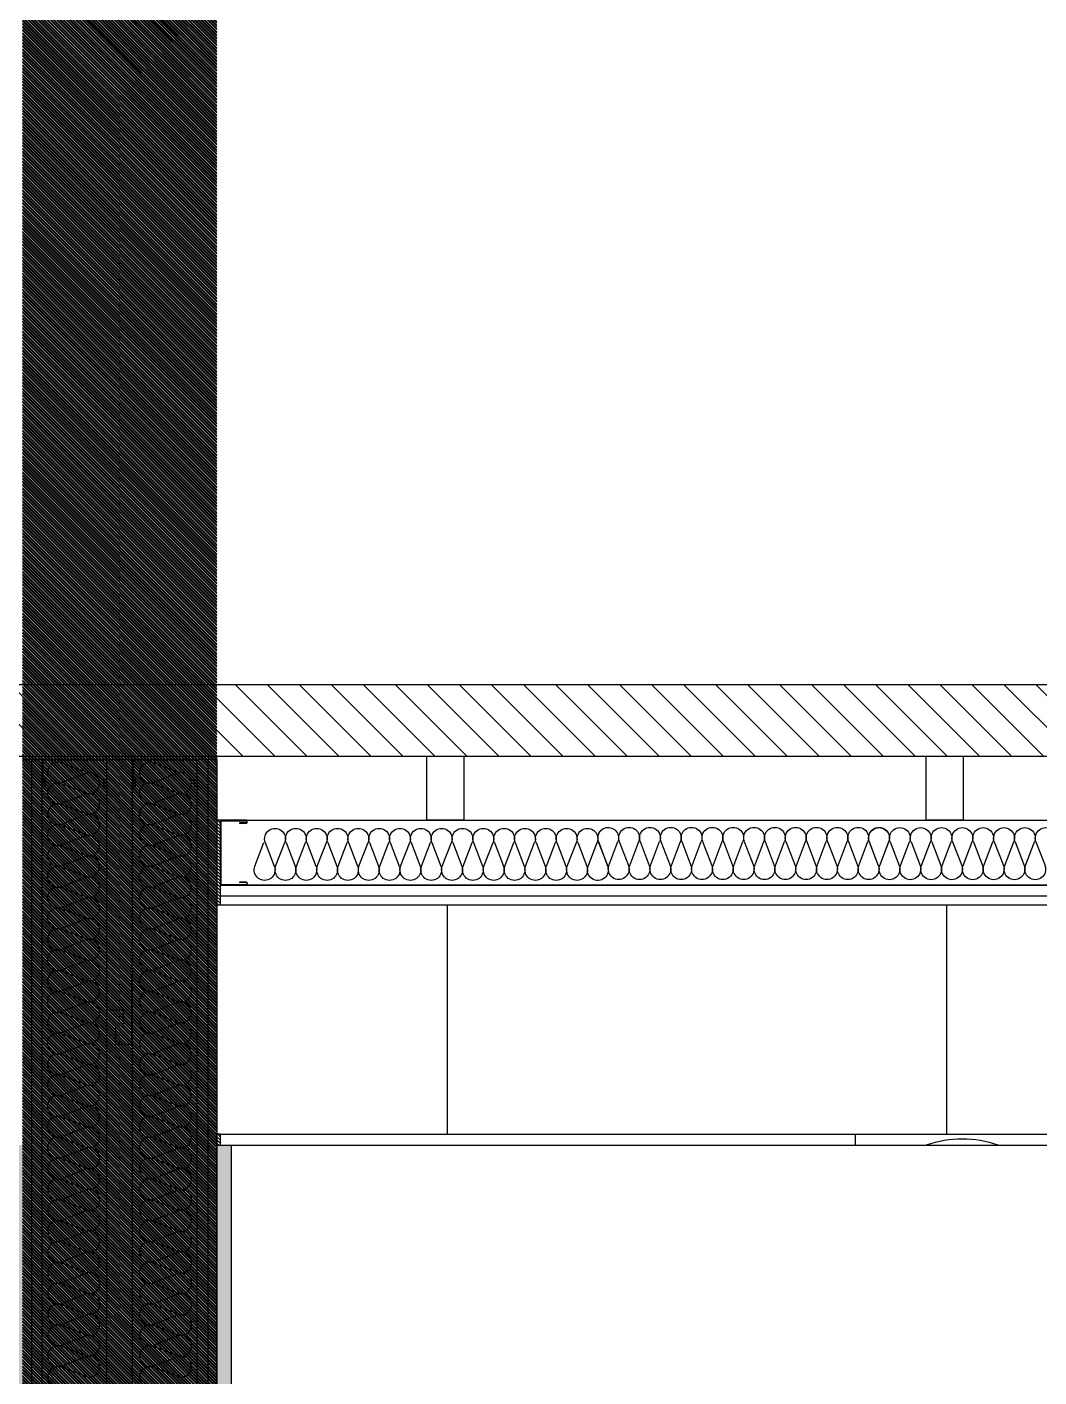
# Model space of a CAD drawing. Header units: millimetres. Extents: x 10 to 76.1, y 10 to 63.5.
# Drawn here: x 12.674 to 14.093, y 12.39 to 14.282 of the extents above; entities that cross this region are included whole.
import ezdxf

# ---------------------------------------------------------------- set-up
doc = ezdxf.new("R2010")
doc.units = ezdxf.units.MM
doc.linetypes.add('LÍNEAS_OCULTAS', pattern=[9.525, 6.35, -3.175])
for name, color, linetype in [('durlok', 3, 'Continuous'), ('lana de vidrio', 2, 'Continuous'), ('PERFILES', 2, 'Continuous'), ('Relleno', 9, 'Continuous')]:
    doc.layers.add(name, color=color, linetype=linetype)

# ---------------------------------------------------------------- blocks, each defined once
blk = doc.blocks.new('LP1-1')
at = {"layer": 'PERFILES'}
for p, q in [((-0.0964, 0.0391), (-0.0964, -0.0431)), ((0.1114, 0.0388), (0.1114, -0.0431)), ((0.0596, -0.0414), (0.0601, -0.0414)), ((0.0596, -0.0431), (0.0601, -0.0431))]:
    blk.add_line(p, q, dxfattribs=at)
at = {"layer": 'PERFILES', "color": 2}
for p, q in [((-0.0949, -0.0414), (-0.0949, 0.0386)), ((-0.0879, 0.0386), (-0.0879, 0.0185)), ((-0.0879, 0.0185), (-0.0865, 0.0185)), ((-0.0865, 0.0383), (-0.0865, 0.0185)), ((0.1015, 0.0396), (0.1015, 0.0184)), ((0.1015, 0.0184), (0.1032, 0.0184)), ((0.1032, 0.0392), (0.1032, 0.0184)), ((0.1096, -0.0414), (0.1096, 0.0392)), ((-0.0964, -0.0431), (-0.063, -0.0431)), ((-0.0949, -0.0414), (-0.063, -0.0414)), ((-0.063, -0.0414), (0.0596, -0.0414)), ((-0.063, -0.0431), (0.0596, -0.0431)), ((0.0601, -0.0414), (0.1096, -0.0414)), ((0.0601, -0.0431), (0.1114, -0.0431))]:
    blk.add_line(p, q, dxfattribs=at)
for centre, radius, start, end in [((-0.0914, 0.0387), 0.00497, 355.458, 174.5769), ((0.1065, 0.0392), 0.00497, 355.458, 174.5769), ((-0.0914, 0.0385), 0.00349, 0.9781, 180.2201), ((0.1064, 0.039), 0.00319, 3.6982, 175.1096)]:
    blk.add_arc(centre, radius, start, end, dxfattribs=at)

msp = doc.modelspace()

# ---------------------------------------------------------------- hatches: boundary and pattern name
h = msp.add_hatch()
h.set_pattern_fill('ANSI31', color=256, scale=0.001, angle=90)
h.set_pattern_definition([(135, (0, -13.7664086), (-0.00224506403, -0.00224506403), [])])
edge = h.paths.add_edge_path()
edge.add_line((12.6675, 10.105), (12.94, 10.105))
edge.add_line((12.6675, 10.105), (12.6675, 10.1))
edge.add_line((12.6675, 23.8664), (12.94, 23.8664))
edge.add_line((12.94, 10.105), (12.94, 10.1))
h = msp.add_hatch()
h.set_pattern_fill('ANSI31', color=256, scale=0.001, angle=90)
h.set_pattern_definition([(135, (0, -10.6114086), (-0.00224506403, -0.00224506403), [])])
edge = h.paths.add_edge_path()
edge.add_line((12.6675, 10.105), (12.94, 10.105))
edge.add_line((12.6675, 10.105), (12.6675, 10.1))
edge.add_line((12.6675, 23.8664), (12.94, 23.8664))
edge.add_line((12.94, 10.105), (12.94, 10.1))
at = {"linetype": 'Continuous', "extrusion": (0, 0, -1)}
h = msp.add_hatch(dxfattribs=at)
h.set_pattern_fill('ANSI31', color=8, scale=0.01, style=0)
h.set_pattern_definition([(45, (-5, -61.920988), (-0.02245064, 0.02245064), [])])
h.paths.add_polyline_path([(-10, 13.26), (-10, 13.36), (-19.68, 13.36), (-19.68, 13.26)])
h = msp.add_hatch()
h.set_pattern_fill('ANSI31', color=256, scale=0.001, angle=90)
h.set_pattern_definition([(135, (2.440732, -10.7514085), (-0.00224506403, -0.00224506403), [])])
h.paths.add_polyline_path([(12.94, 13.0516), (12.945, 13.0516), (12.945, 13.17), (12.94, 13.17)])
h = msp.add_hatch()
h.set_pattern_fill('ANSI31', color=256, scale=0.001, angle=90)
h.set_pattern_definition([(135, (2.4407097, -11.1864086), (-0.00224506403, -0.00224506403), [])])
h.paths.add_polyline_path([(12.94, 12.715), (12.945, 12.715), (12.945, 12.73), (12.94, 12.73)])
at = {"layer": 'Relleno'}
h = msp.add_hatch(dxfattribs=at)
h.set_pattern_fill('DOTS', color=256, scale=0.005, angle=90)
h.paths.add_polyline_path([(12.6675, 10.155), (12.6475, 10.155), (12.6475, 12.715), (12.6675, 12.715)])
h.paths.add_polyline_path([(12.96, 10.155), (12.94, 10.155), (12.94, 12.715), (12.96, 12.715)])
h.paths.add_polyline_path([(19.1807, 10.155), (19.1607, 10.155), (19.1607, 12.715), (19.1807, 12.715)])
h.paths.add_polyline_path([(36.6306, 10.155), (36.6506, 10.155), (36.6506, 12.7366), (36.6306, 12.7366)])
h.paths.add_polyline_path([(42.8514, 10.155), (42.8714, 10.155), (42.8714, 11.1), (42.8514, 11.1)])
h.paths.add_polyline_path([(43.1439, 10.155), (43.1639, 10.155), (43.1639, 11.1), (43.1439, 11.1)])
h.paths.add_polyline_path([(43.1439, 12.1), (43.1639, 12.1), (43.1639, 12.7366), (43.1439, 12.7366)])
h.paths.add_polyline_path([(42.8514, 12.1), (42.8714, 12.1), (42.8714, 12.7366), (42.8514, 12.7366)])
h.paths.add_polyline_path([(45.2921, 10.155), (45.3121, 10.155), (45.3121, 12.7366), (45.2921, 12.7366)])
h.paths.add_polyline_path([(36.8806, 25.5073), (36.9006, 25.5073), (36.9006, 22.9473), (36.8806, 22.9473)])
h.paths.add_polyline_path([(44.119, 23.9523), (44.139, 23.9523), (44.139, 22.9473), (44.119, 22.9473)])
h.paths.add_polyline_path([(44.1192, 24.8923), (44.1392, 24.8923), (44.1392, 25.1489), (44.1192, 25.1489)])
h.paths.add_polyline_path([(12.6675, 23.9214), (12.6475, 23.9214), (12.6475, 24.8664), (12.6675, 24.8664)])
h.paths.add_polyline_path([(12.6475, 25.8664), (12.6675, 25.8664), (12.6675, 26.4814), (12.6475, 26.4814)])

# ---------------------------------------------------------------- linework, layer by layer
at = {"linetype": 'Continuous', "extrusion": (0, 1, 0)}
for p, q in [((19.68, 13.36), (10, 13.36)), ((10.205, 13.26), (19.475, 13.26)), ((12.94, 13.255), (12.9125, 13.255))]:
    msp.add_line(p, q, dxfattribs=at)
at = {"linetype": 'Continuous', "extrusion": (-9.75795e-32, -4.64758e-31, -1)}
msp.add_line((19.68, 13.36), (10, 13.36), dxfattribs=at)
for p, q in [((12.6675, 13.255), (12.695, 13.255)), ((12.9125, 13.255), (12.6675, 13.255)), ((12.7859, 13.255), (12.8217, 13.255)), ((12.94, 13.255), (12.94, 13.26)), ((13.2629, 13.0516), (13.2629, 12.73)), ((13.9629, 13.0516), (13.9629, 12.73)), ((12.94, 12.68), (12.94, 12.73)), ((12.945, 12.73), (19.1807, 12.73)), ((12.945, 12.715), (19.1807, 12.715))]:
    msp.add_line(p, q)
at = {"color": 3}
for p, q in [((13.2034, 13.26), (13.3174, 13.26)), ((13.9034, 13.26), (14.0174, 13.26)), ((12.8209, 12.8564), (12.8209, 12.9524)), ((12.7859, 12.8084), (12.7859, 12.9044)), ((12.7859, 12.9044), (12.8084, 12.9044)), ((12.8084, 12.9044), (12.8084, 12.8794)), ((12.7984, 12.8564), (12.7984, 12.8814)), ((12.7984, 12.8564), (12.8209, 12.8564))]:
    msp.add_line(p, q, dxfattribs=at)
at = {"color": 3, "linetype": 'LÍNEAS_OCULTAS', "extrusion": (0, 1, 0)}
msp.add_line((13.835, 12.73), (13.835, 12.715), dxfattribs=at)
at = {"color": 3}
for points in [[(13.2344, 13.26), (13.2863, 13.26), (13.2863, 13.17), (13.2344, 13.17)], [(13.9344, 13.26), (13.9863, 13.26), (13.9863, 13.17), (13.9344, 13.17)]]:
    msp.add_lwpolyline(points, close=True, dxfattribs=at)
for points in [[(12.94, 13.0516), (12.945, 13.0516), (12.945, 13.17), (12.94, 13.17)], [(12.94, 12.715), (12.945, 12.715), (12.945, 12.73), (12.94, 12.73)]]:
    msp.add_lwpolyline(points, close=True)
at = {"color": 1}
msp.add_lwpolyline([(12.96, 10.155), (12.94, 10.155), (12.94, 12.715), (12.96, 12.715)], close=True, dxfattribs=at)
at = {"color": 3, "linetype": 'LÍNEAS_OCULTAS', "extrusion": (0, 0, -1)}
msp.add_arc((-13.985, 12.5766), 0.1472, 70.1363, 109.8637, dxfattribs=at)
at = {"layer": 'durlok'}
for p, q in [((12.68, 13.255), (12.68, 10.105)), ((12.7859, 10.105), (12.7859, 13.255)), ((12.8217, 10.105), (12.8217, 13.255)), ((12.9275, 13.255), (12.9275, 10.105)), ((12.94, 13.255), (12.94, 10.105)), ((12.945, 13.17), (19.1758, 13.17)), ((12.945, 13.0791), (19.1758, 13.0791)), ((12.945, 13.0641), (19.1758, 13.0641))]:
    msp.add_line(p, q, dxfattribs=at)
at = {"layer": 'durlok', "linetype": 'Continuous', "extrusion": (0, 1, 0)}
for p, q in [((12.695, 12.1), (12.695, 13.255)), ((12.9125, 10.105), (12.9125, 13.255))]:
    msp.add_line(p, q, dxfattribs=at)
at = {"layer": 'durlok', "linetype": 'Continuous', "extrusion": (1, -1.83697e-16, 0)}
for p, q in [((19.1758, 13.0791), (12.945, 13.0791)), ((12.945, 13.0516), (19.1758, 13.0516))]:
    msp.add_line(p, q, dxfattribs=at)
at = {"layer": 'lana de vidrio', "color": 2}
for p, q in [((12.7331, 13.2464), (12.7223, 13.2505)), ((12.7557, 13.2378), (12.7331, 13.2464)), ((12.8618, 13.2464), (12.851, 13.2505)), ((12.8845, 13.2378), (12.8618, 13.2464)), ((12.7223, 13.2232), (12.7557, 13.2359)), ((12.851, 13.2232), (12.8845, 13.2359)), ((12.7557, 13.2086), (12.7223, 13.2213)), ((12.7223, 13.194), (12.7557, 13.2067)), ((12.8845, 13.2086), (12.851, 13.2213)), ((12.851, 13.194), (12.8845, 13.2067)), ((12.7557, 13.1794), (12.7223, 13.1921)), ((12.8845, 13.1794), (12.851, 13.1921)), ((12.7223, 13.1648), (12.7557, 13.1775)), ((12.851, 13.1648), (12.8845, 13.1775)), ((12.7557, 13.1502), (12.7223, 13.1629)), ((12.7223, 13.1356), (12.7557, 13.1483)), ((12.8845, 13.1502), (12.851, 13.1629)), ((12.851, 13.1356), (12.8845, 13.1483)), ((12.7557, 13.121), (12.7223, 13.1337)), ((12.8845, 13.121), (12.851, 13.1337)), ((12.7223, 13.1064), (12.7557, 13.1191)), ((12.851, 13.1064), (12.8845, 13.1191)), ((12.7557, 13.0918), (12.7223, 13.1045)), ((12.8845, 13.0918), (12.851, 13.1045)), ((12.7223, 13.0772), (12.7557, 13.0899)), ((12.7557, 13.0626), (12.7223, 13.0753)), ((12.851, 13.0772), (12.8845, 13.0899)), ((12.8845, 13.0626), (12.851, 13.0753)), ((12.7223, 13.048), (12.7557, 13.0607)), ((12.851, 13.048), (12.8845, 13.0607)), ((12.7557, 13.0334), (12.7223, 13.0461)), ((12.8845, 13.0334), (12.851, 13.0461)), ((12.7223, 13.0188), (12.7557, 13.0315)), ((12.7557, 13.0042), (12.7223, 13.0169)), ((12.851, 13.0188), (12.8845, 13.0315)), ((12.8845, 13.0042), (12.851, 13.0169)), ((12.7223, 12.9896), (12.7557, 13.0023)), ((12.851, 12.9896), (12.8845, 13.0023)), ((12.7557, 12.975), (12.7223, 12.9877)), ((12.8845, 12.975), (12.851, 12.9877)), ((12.7223, 12.9604), (12.7557, 12.9731)), ((12.7557, 12.9457), (12.7223, 12.9584)), ((12.851, 12.9604), (12.8845, 12.9731)), ((12.8845, 12.9457), (12.851, 12.9584)), ((12.7223, 12.9311), (12.7557, 12.9438)), ((12.851, 12.9311), (12.8845, 12.9438)), ((12.7557, 12.9165), (12.7223, 12.9292)), ((12.8845, 12.9165), (12.851, 12.9292)), ((12.7223, 12.9019), (12.7557, 12.9146)), ((12.851, 12.9019), (12.8845, 12.9146)), ((12.7557, 12.8873), (12.7223, 12.9)), ((12.7223, 12.8727), (12.7557, 12.8854)), ((12.8845, 12.8873), (12.851, 12.9)), ((12.851, 12.8727), (12.8845, 12.8854)), ((12.7557, 12.8581), (12.7223, 12.8708)), ((12.8845, 12.8581), (12.851, 12.8708)), ((12.7223, 12.8435), (12.7557, 12.8562)), ((12.851, 12.8435), (12.8845, 12.8562)), ((12.7557, 12.8289), (12.7223, 12.8416)), ((12.7223, 12.8143), (12.7557, 12.827)), ((12.8845, 12.8289), (12.851, 12.8416)), ((12.851, 12.8143), (12.8845, 12.827)), ((12.7557, 12.7997), (12.7223, 12.8124)), ((12.8845, 12.7997), (12.851, 12.8124)), ((12.7223, 12.7851), (12.7557, 12.7978)), ((12.851, 12.7851), (12.8845, 12.7978)), ((12.7557, 12.7705), (12.7223, 12.7832)), ((12.8845, 12.7705), (12.851, 12.7832)), ((12.7223, 12.7559), (12.7557, 12.7686)), ((12.7557, 12.7413), (12.7223, 12.754)), ((12.851, 12.7559), (12.8845, 12.7686)), ((12.8845, 12.7413), (12.851, 12.754)), ((12.7223, 12.7267), (12.7557, 12.7394)), ((12.851, 12.7267), (12.8845, 12.7394)), ((12.7557, 12.7121), (12.7223, 12.7248)), ((12.8845, 12.7121), (12.851, 12.7248)), ((12.7223, 12.6975), (12.7557, 12.7102)), ((12.7557, 12.6829), (12.7223, 12.6956)), ((12.7226, 12.6975), (12.756, 12.7102)), ((12.756, 12.6829), (12.7226, 12.6956)), ((12.851, 12.6975), (12.8845, 12.7102)), ((12.8845, 12.6829), (12.851, 12.6956)), ((12.8513, 12.6975), (12.8847, 12.7102)), ((12.8847, 12.6829), (12.8513, 12.6956)), ((12.7226, 12.6683), (12.756, 12.681)), ((12.8513, 12.6683), (12.8847, 12.681)), ((12.756, 12.6537), (12.7226, 12.6664)), ((12.8847, 12.6537), (12.8513, 12.6664)), ((12.7226, 12.6391), (12.756, 12.6518)), ((12.756, 12.6245), (12.7226, 12.6372)), ((12.8513, 12.6391), (12.8847, 12.6518)), ((12.8847, 12.6245), (12.8513, 12.6372)), ((12.7226, 12.6099), (12.756, 12.6226)), ((12.8513, 12.6099), (12.8847, 12.6226)), ((12.756, 12.5953), (12.7226, 12.608)), ((12.8847, 12.5953), (12.8513, 12.608)), ((12.7226, 12.5807), (12.756, 12.5934)), ((12.8513, 12.5807), (12.8847, 12.5934)), ((12.756, 12.5661), (12.7226, 12.5788)), ((12.7226, 12.5515), (12.756, 12.5642)), ((12.8847, 12.5661), (12.8513, 12.5788)), ((12.8513, 12.5515), (12.8847, 12.5642)), ((12.756, 12.5369), (12.7226, 12.5496)), ((12.8847, 12.5369), (12.8513, 12.5496)), ((12.7226, 12.5223), (12.756, 12.535)), ((12.8513, 12.5223), (12.8847, 12.535)), ((12.756, 12.5077), (12.7226, 12.5204)), ((12.7226, 12.4931), (12.756, 12.5058)), ((12.8847, 12.5077), (12.8513, 12.5204)), ((12.8513, 12.4931), (12.8847, 12.5058)), ((12.756, 12.4785), (12.7226, 12.4912)), ((12.8847, 12.4785), (12.8513, 12.4912)), ((12.7226, 12.4639), (12.756, 12.4766)), ((12.8513, 12.4639), (12.8847, 12.4766)), ((12.756, 12.4493), (12.7226, 12.462)), ((12.7226, 12.4347), (12.756, 12.4474)), ((12.8847, 12.4493), (12.8513, 12.462)), ((12.8513, 12.4347), (12.8847, 12.4474)), ((12.756, 12.4201), (12.7226, 12.4328)), ((12.8847, 12.4201), (12.8513, 12.4328)), ((12.7226, 12.4055), (12.756, 12.4182)), ((12.8513, 12.4055), (12.8847, 12.4182)), ((12.756, 12.3909), (12.7226, 12.4036)), ((12.8847, 12.3909), (12.8513, 12.4036))]:
    msp.add_line(p, q, dxfattribs=at)
at = {"layer": 'lana de vidrio', "color": 2, "extrusion": (-1.22465e-16, 0, -1)}
for p, q in [((12.9932, 13.1055), (13.0059, 13.1389)), ((13.0078, 13.1389), (13.0205, 13.1055)), ((13.0224, 13.1055), (13.0351, 13.1389)), ((13.037, 13.1389), (13.0497, 13.1055)), ((13.0516, 13.1055), (13.0643, 13.1389)), ((13.0662, 13.1389), (13.0789, 13.1055)), ((13.0808, 13.1055), (13.0935, 13.1389)), ((13.0954, 13.1389), (13.1081, 13.1055)), ((13.11, 13.1055), (13.1227, 13.1389)), ((13.1246, 13.1389), (13.1373, 13.1055)), ((13.1392, 13.1055), (13.1519, 13.1389)), ((13.1538, 13.1389), (13.1665, 13.1055)), ((13.1684, 13.1055), (13.1811, 13.1389)), ((13.183, 13.1389), (13.1957, 13.1055)), ((13.1976, 13.1055), (13.2103, 13.1389)), ((13.2122, 13.1389), (13.2249, 13.1055)), ((13.2268, 13.1055), (13.2395, 13.1389)), ((13.2414, 13.1389), (13.2541, 13.1055)), ((13.256, 13.1055), (13.2687, 13.1389)), ((13.2706, 13.1389), (13.2833, 13.1055)), ((13.2852, 13.1055), (13.2979, 13.1389)), ((13.2998, 13.1389), (13.3125, 13.1055)), ((13.3144, 13.1055), (13.3271, 13.1389)), ((13.329, 13.1389), (13.3417, 13.1055)), ((13.3436, 13.1055), (13.3563, 13.1389)), ((13.3582, 13.1389), (13.3709, 13.1055)), ((13.3728, 13.1055), (13.3855, 13.1389)), ((13.3874, 13.1389), (13.4001, 13.1055)), ((13.4021, 13.1055), (13.4148, 13.1389)), ((13.4167, 13.1389), (13.4294, 13.1055)), ((13.4313, 13.1055), (13.444, 13.1389)), ((13.4459, 13.1389), (13.4586, 13.1055)), ((13.4605, 13.1055), (13.4732, 13.1389)), ((13.475, 13.1402), (13.4836, 13.1176)), ((13.4751, 13.1389), (13.4837, 13.1163)), ((13.4896, 13.1068), (13.5023, 13.1402)), ((13.5042, 13.1402), (13.5169, 13.1068)), ((13.5188, 13.1068), (13.5315, 13.1402)), ((13.5334, 13.1402), (13.5461, 13.1068)), ((13.548, 13.1068), (13.5607, 13.1402)), ((13.5626, 13.1402), (13.5753, 13.1068)), ((13.5772, 13.1068), (13.5899, 13.1402)), ((13.5918, 13.1402), (13.6045, 13.1068)), ((13.6064, 13.1068), (13.6191, 13.1402)), ((13.621, 13.1402), (13.6337, 13.1068)), ((13.6356, 13.1068), (13.6483, 13.1402)), ((13.6502, 13.1402), (13.6629, 13.1068)), ((13.6648, 13.1068), (13.6775, 13.1402)), ((13.6794, 13.1402), (13.6921, 13.1068)), ((13.694, 13.1068), (13.7067, 13.1402)), ((13.7086, 13.1402), (13.7213, 13.1068)), ((13.7232, 13.1068), (13.7359, 13.1402)), ((13.7378, 13.1402), (13.7505, 13.1068)), ((13.7524, 13.1068), (13.7651, 13.1402)), ((13.767, 13.1402), (13.7797, 13.1068)), ((13.7816, 13.1068), (13.7943, 13.1402)), ((13.7962, 13.1402), (13.8089, 13.1068)), ((13.8108, 13.1068), (13.8235, 13.1402)), ((13.8254, 13.1402), (13.8381, 13.1068)), ((13.84, 13.1068), (13.8527, 13.1402)), ((13.8546, 13.1402), (13.8673, 13.1068)), ((13.8546, 13.14), (13.8673, 13.1065)), ((13.8692, 13.1068), (13.8819, 13.1402)), ((13.8692, 13.1065), (13.8819, 13.14)), ((13.8838, 13.14), (13.8965, 13.1065)), ((13.8985, 13.1065), (13.9111, 13.14)), ((13.9131, 13.14), (13.9258, 13.1065)), ((13.9277, 13.1065), (13.9404, 13.14)), ((13.9423, 13.14), (13.955, 13.1065)), ((13.9569, 13.1065), (13.9696, 13.14)), ((13.9715, 13.14), (13.9842, 13.1065)), ((13.9861, 13.1065), (13.9988, 13.14)), ((14.0007, 13.14), (14.0134, 13.1065)), ((14.0153, 13.1065), (14.028, 13.14)), ((14.0299, 13.14), (14.0426, 13.1065)), ((14.0445, 13.1065), (14.0572, 13.14)), ((14.0591, 13.14), (14.0718, 13.1065)), ((14.0737, 13.1065), (14.0864, 13.14)), ((14.0883, 13.14), (14.101, 13.1065)), ((13.4836, 13.1176), (13.4877, 13.1068)), ((13.4837, 13.1163), (13.4878, 13.1055))]:
    msp.add_line(p, q, dxfattribs=at)
at = {"layer": 'lana de vidrio', "color": 2}
for centre, start, end in [((12.7171, 13.2368), 139.145, 290.7966), ((12.7171, 13.2368), 69.2034, 139.1205), ((12.8458, 13.2368), 139.145, 290.7966), ((12.8459, 13.2368), 69.2034, 139.1205), ((12.7609, 13.2222), 249.2034, 110.7966), ((12.8897, 13.2222), 249.2034, 110.7966), ((12.7171, 13.2076), 69.2034, 290.7966), ((12.7609, 13.193), 249.2034, 110.7966), ((12.8458, 13.2076), 69.2034, 290.7966), ((12.8897, 13.193), 249.2034, 110.7966), ((12.7171, 13.1784), 69.2034, 290.7966), ((12.8458, 13.1784), 69.2034, 290.7966), ((12.7609, 13.1638), 249.2034, 110.7966), ((12.8897, 13.1638), 249.2034, 110.7966), ((12.7171, 13.1492), 69.2034, 290.7966), ((12.7609, 13.1346), 249.2034, 110.7966), ((12.8458, 13.1492), 69.2034, 290.7966), ((12.8897, 13.1346), 249.2034, 110.7966), ((12.7171, 13.12), 69.2034, 290.7966), ((12.8458, 13.12), 69.2034, 290.7966), ((12.7609, 13.1054), 249.2034, 110.7966), ((12.8897, 13.1054), 249.2034, 110.7966), ((12.7171, 13.0908), 69.2034, 290.7966), ((12.7609, 13.0762), 249.2034, 110.7966), ((12.8458, 13.0908), 69.2034, 290.7966), ((12.8897, 13.0762), 249.2034, 110.7966), ((12.7171, 13.0616), 69.2034, 290.7966), ((12.8458, 13.0616), 69.2034, 290.7966), ((12.7609, 13.047), 249.2034, 110.7966), ((12.8897, 13.047), 249.2034, 110.7966), ((12.7171, 13.0324), 69.2034, 290.7966), ((12.8458, 13.0324), 69.2034, 290.7966), ((12.7171, 13.0032), 69.2034, 290.7966), ((12.7609, 13.0178), 249.2034, 110.7966), ((12.8458, 13.0032), 69.2034, 290.7966), ((12.8897, 13.0178), 249.2034, 110.7966), ((12.7609, 12.9886), 249.2034, 110.7966), ((12.8897, 12.9886), 249.2034, 110.7966), ((12.7171, 12.974), 69.2034, 290.7966), ((12.8458, 12.974), 69.2034, 290.7966), ((12.7171, 12.9448), 69.2034, 290.7966), ((12.7609, 12.9594), 249.2034, 110.7966), ((12.8458, 12.9448), 69.2034, 290.7966), ((12.8897, 12.9594), 249.2034, 110.7966), ((12.7609, 12.9302), 249.2034, 110.7966), ((12.8897, 12.9302), 249.2034, 110.7966), ((12.7171, 12.9156), 69.2034, 290.7966), ((12.8458, 12.9156), 69.2034, 290.7966), ((12.7609, 12.901), 249.2034, 110.7966), ((12.8897, 12.901), 249.2034, 110.7966), ((12.7171, 12.8864), 69.2034, 290.7966), ((12.7609, 12.8718), 249.2034, 110.7966), ((12.8458, 12.8864), 69.2034, 290.7966), ((12.8897, 12.8718), 249.2034, 110.7966), ((12.7171, 12.8572), 69.2034, 290.7966), ((12.8458, 12.8572), 69.2034, 290.7966), ((12.7609, 12.8426), 249.2034, 110.7966), ((12.8897, 12.8426), 249.2034, 110.7966), ((12.7171, 12.828), 69.2034, 290.7966), ((12.7609, 12.8134), 249.2034, 110.7966), ((12.8458, 12.828), 69.2034, 290.7966), ((12.8897, 12.8134), 249.2034, 110.7966), ((12.7171, 12.7988), 69.2034, 290.7966), ((12.8458, 12.7988), 69.2034, 290.7966), ((12.7609, 12.7842), 249.2034, 110.7966), ((12.8897, 12.7842), 249.2034, 110.7966), ((12.7171, 12.7696), 69.2034, 290.7966), ((12.7609, 12.755), 249.2034, 110.7966), ((12.8458, 12.7696), 69.2034, 290.7966), ((12.8897, 12.755), 249.2034, 110.7966), ((12.7171, 12.7404), 69.2034, 290.7966), ((12.8458, 12.7404), 69.2034, 290.7966), ((12.7609, 12.7258), 249.2034, 110.7966), ((12.8897, 12.7258), 249.2034, 110.7966), ((12.7171, 12.7112), 69.2034, 290.7966), ((12.8458, 12.7112), 69.2034, 290.7966), ((12.7174, 12.682), 69.2034, 290.7966), ((12.7609, 12.6966), 249.2034, 110.7966), ((12.7612, 12.6966), 249.2034, 110.7966), ((12.8461, 12.682), 69.2034, 290.7966), ((12.8897, 12.6966), 249.2034, 110.7966), ((12.8899, 12.6966), 249.2034, 110.7966), ((12.7612, 12.6674), 249.2034, 110.7966), ((12.8899, 12.6674), 249.2034, 110.7966), ((12.7174, 12.6528), 69.2034, 290.7966), ((12.8461, 12.6528), 69.2034, 290.7966), ((12.7174, 12.6236), 69.2034, 290.7966), ((12.7612, 12.6382), 249.2034, 110.7966), ((12.8461, 12.6236), 69.2034, 290.7966), ((12.8899, 12.6382), 249.2034, 110.7966), ((12.7612, 12.609), 249.2034, 110.7966), ((12.8899, 12.609), 249.2034, 110.7966), ((12.7174, 12.5944), 69.2034, 290.7966), ((12.8461, 12.5944), 69.2034, 290.7966), ((12.7174, 12.5652), 69.2034, 290.7966), ((12.7612, 12.5798), 249.2034, 110.7966), ((12.8461, 12.5652), 69.2034, 290.7966), ((12.8899, 12.5798), 249.2034, 110.7966), ((12.7612, 12.5506), 249.2034, 110.7966), ((12.8899, 12.5506), 249.2034, 110.7966), ((12.7174, 12.5359), 69.2034, 290.7966), ((12.8461, 12.5359), 69.2034, 290.7966), ((12.7612, 12.5213), 249.2034, 110.7966), ((12.8899, 12.5213), 249.2034, 110.7966), ((12.7174, 12.5067), 69.2034, 290.7966), ((12.7612, 12.4921), 249.2034, 110.7966), ((12.8461, 12.5067), 69.2034, 290.7966), ((12.8899, 12.4921), 249.2034, 110.7966), ((12.7174, 12.4775), 69.2034, 290.7966), ((12.8461, 12.4775), 69.2034, 290.7966), ((12.7612, 12.4629), 249.2034, 110.7966), ((12.8899, 12.4629), 249.2034, 110.7966), ((12.7174, 12.4483), 69.2034, 290.7966), ((12.7612, 12.4337), 249.2034, 110.7966), ((12.8461, 12.4483), 69.2034, 290.7966), ((12.8899, 12.4337), 249.2034, 110.7966), ((12.7174, 12.4191), 69.2034, 290.7966), ((12.8461, 12.4191), 69.2034, 290.7966), ((12.7612, 12.4045), 249.2034, 110.7966), ((12.8899, 12.4045), 249.2034, 110.7966), ((12.7174, 12.3899), 69.2034, 290.7966), ((12.8461, 12.3899), 69.2034, 290.7966)]:
    msp.add_arc(centre, 0.0146, start, end, dxfattribs=at)
at = {"layer": 'lana de vidrio', "color": 2, "extrusion": (-1.22465e-16, 0, -1)}
for centre, start, end in [((-13.0215, 13.1441), 339.2034, 200.7966), ((-13.0507, 13.1441), 339.2034, 200.7966), ((-13.0799, 13.1441), 339.2034, 200.7966), ((-13.1091, 13.1441), 339.2034, 200.7966), ((-13.1383, 13.1441), 339.2034, 200.7966), ((-13.1675, 13.1441), 339.2034, 200.7966), ((-13.1967, 13.1441), 339.2034, 200.7966), ((-13.2259, 13.1441), 339.2034, 200.7966), ((-13.2551, 13.1441), 339.2034, 200.7966), ((-13.2843, 13.1441), 339.2034, 200.7966), ((-13.3135, 13.1441), 339.2034, 200.7966), ((-13.3427, 13.1441), 339.2034, 200.7966), ((-13.3719, 13.1441), 339.2034, 200.7966), ((-13.4011, 13.1441), 339.2034, 200.7966), ((-13.4303, 13.1441), 339.2034, 200.7966), ((-13.4595, 13.1441), 339.2034, 200.7966), ((-13.4887, 13.1454), 339.2034, 69.7661), ((-13.4886, 13.1454), 69.7858, 200.7966), ((-13.5179, 13.1454), 339.2034, 200.7966), ((-13.5471, 13.1454), 339.2034, 200.7966), ((-13.5763, 13.1454), 339.2034, 200.7966), ((-13.6055, 13.1454), 339.2034, 200.7966), ((-13.6347, 13.1454), 339.2034, 200.7966), ((-13.6639, 13.1454), 339.2034, 200.7966), ((-13.6931, 13.1454), 339.2034, 200.7966), ((-13.7223, 13.1454), 339.2034, 200.7966), ((-13.7515, 13.1454), 339.2034, 200.7966), ((-13.7807, 13.1454), 339.2034, 200.7966), ((-13.8099, 13.1454), 339.2034, 200.7966), ((-13.8391, 13.1454), 339.2034, 200.7966), ((-13.8683, 13.1454), 339.2034, 200.7966), ((-13.8683, 13.1452), 339.2034, 200.7966), ((-13.8975, 13.1452), 339.2034, 200.7966), ((-13.9267, 13.1452), 339.2034, 200.7966), ((-13.9559, 13.1452), 339.2034, 200.7966), ((-13.9851, 13.1452), 339.2034, 200.7966), ((-14.0143, 13.1452), 339.2034, 200.7966), ((-14.0435, 13.1452), 339.2034, 200.7966), ((-14.0727, 13.1452), 339.2034, 200.7966), ((-14.1019, 13.1452), 339.2034, 200.7966), ((-13.0069, 13.1003), 159.2034, 20.7966), ((-13.0361, 13.1003), 159.2034, 20.7966), ((-13.0653, 13.1003), 159.2034, 20.7966), ((-13.0945, 13.1003), 159.2034, 20.7966), ((-13.1237, 13.1003), 159.2034, 20.7966), ((-13.1529, 13.1003), 159.2034, 20.7966), ((-13.1821, 13.1003), 159.2034, 20.7966), ((-13.2113, 13.1003), 159.2034, 20.7966), ((-13.2405, 13.1003), 159.2034, 20.7966), ((-13.2697, 13.1003), 159.2034, 20.7966), ((-13.2989, 13.1003), 159.2034, 20.7966), ((-13.3281, 13.1003), 159.2034, 20.7966), ((-13.3573, 13.1003), 159.2034, 20.7966), ((-13.3865, 13.1003), 159.2034, 20.7966), ((-13.4157, 13.1003), 159.2034, 20.7966), ((-13.4449, 13.1003), 159.2034, 20.7966), ((-13.4741, 13.1003), 229.145, 20.7966), ((-13.4741, 13.1003), 159.2034, 229.1205), ((-13.5033, 13.1016), 159.2034, 20.7966), ((-13.5325, 13.1016), 159.2034, 20.7966), ((-13.5617, 13.1016), 159.2034, 20.7966), ((-13.5909, 13.1016), 159.2034, 20.7966), ((-13.6201, 13.1016), 159.2034, 20.7966), ((-13.6493, 13.1016), 159.2034, 20.7966), ((-13.6785, 13.1016), 159.2034, 20.7966), ((-13.7077, 13.1016), 159.2034, 20.7966), ((-13.7369, 13.1016), 159.2034, 20.7966), ((-13.7661, 13.1016), 159.2034, 20.7966), ((-13.7953, 13.1016), 159.2034, 20.7966), ((-13.8245, 13.1016), 159.2034, 20.7966), ((-13.8537, 13.1016), 159.2034, 20.7966), ((-13.8829, 13.1014), 159.2034, 20.7966), ((-13.9121, 13.1014), 159.2034, 20.7966), ((-13.9413, 13.1014), 159.2034, 20.7966), ((-13.9705, 13.1014), 159.2034, 20.7966), ((-13.9997, 13.1014), 159.2034, 20.7966), ((-14.0289, 13.1014), 159.2034, 20.7966), ((-14.0581, 13.1014), 159.2034, 20.7966), ((-14.0873, 13.1014), 159.2034, 20.7966)]:
    msp.add_arc(centre, 0.0146, start, end, dxfattribs=at)

# ---------------------------------------------------------------- block references
at = {"xscale": 0.4373098624145429, "yscale": 0.4373098624145429, "zscale": 0.4373098624145429}
for p, rotation in [((12.7437, 13.2362), 180), ((12.8704, 13.2362), 180), ((12.9638, 13.1279), 270)]:
    msp.add_blockref('LP1-1', p, dxfattribs=dict(at, rotation=rotation))

doc.saveas('drawing.dxf')
